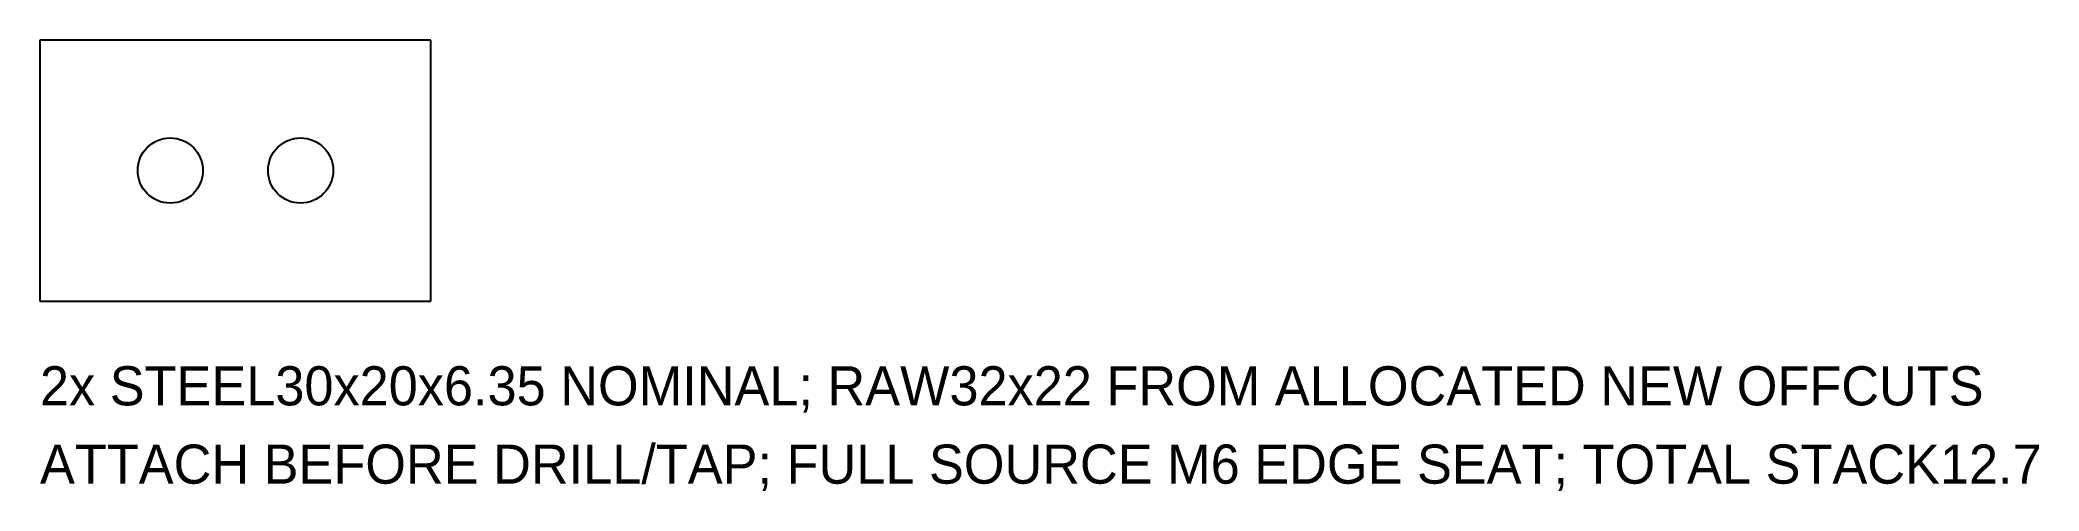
# Model space of a CAD drawing. Header units: millimetres. Extents: x 0 to 153, y -15 to 20.
import ezdxf

# ---------------------------------------------------------------- set-up
doc = ezdxf.new("R2010")
doc.units = ezdxf.units.MM
for name, color, linetype in [('FINISHED_OUTLINE', 7, 'Continuous'), ('M6_PILOT_D5_TAP_M6x1', 7, 'Continuous'), ('NOTES', 7, 'Continuous')]:
    doc.layers.add(name, color=color, linetype=linetype)

msp = doc.modelspace()

# ---------------------------------------------------------------- linework, layer by layer
at = {"layer": 'FINISHED_OUTLINE'}
for p, q in [((30, 20), (0, 20)), ((0, 20), (0, 0)), ((30, 0), (30, 20)), ((0, 0), (30, 0))]:
    msp.add_line(p, q, dxfattribs=at)
at = {"layer": 'M6_PILOT_D5_TAP_M6x1'}
for centre in [(10, 10), (20, 10)]:
    msp.add_circle(centre, 2.5, dxfattribs=at)

# ---------------------------------------------------------------- texts
at = {"layer": 'NOTES'}
for s, p in [('2x STEEL30x20x6.35 NOMINAL; RAW32x22 FROM ALLOCATED NEW OFFCUTS', (0, -8)), ('ATTACH BEFORE DRILL/TAP; FULL SOURCE M6 EDGE SEAT; TOTAL STACK12.7', (0, -14))]:
    msp.add_text(s, height=3, dxfattribs=at).set_placement(p)

doc.saveas('drawing.dxf')
